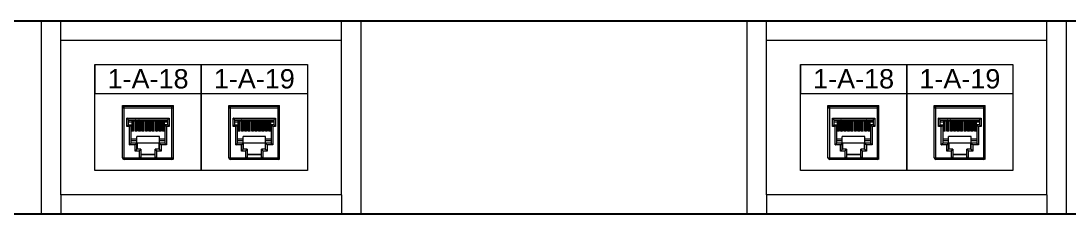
# Model space of a CAD drawing. Header units: metres. Extents: x -42301 to 31628, y -23013 to 30697.
# Drawn here: x 12948 to 19955, y 11547 to 12838 of the extents above; entities that cross this region are included whole.
import ezdxf

# ---------------------------------------------------------------- set-up
doc = ezdxf.new("R2010")
doc.units = ezdxf.units.M
doc.header["$LTSCALE"] = 0.01
doc.header["$MEASUREMENT"] = 0
doc.layers.add('Canales', color=250, linetype='Continuous', lineweight=25)
doc.layers.add('Roseta', color=250, linetype='Continuous', lineweight=5)
doc.styles.get("Standard").update_dxf_attribs({"font": 'Arial.ttf'})
pattern_1 = [(45, (-1868.6165, -2679.274), (-4.0459774, 4.0459774), [])]
pattern_2 = [(45, (-1158.2664, -2679.274), (-4.0459774, 4.0459774), [])]
pattern_3 = [(45, (2848.1084, -2679.274), (-4.0459774, 4.0459774), [])]
pattern_4 = [(45, (3558.4585, -2679.274), (-4.0459774, 4.0459774), [])]

msp = doc.modelspace()

# ---------------------------------------------------------------- hatches: boundary and pattern name
at = {"layer": 'Roseta'}
h = msp.add_hatch(dxfattribs=at)
h.set_pattern_fill('ANSI31', color=256, scale=1.802166, style=0)
h.set_pattern_definition(pattern_1)
h.paths.add_polyline_path([(13723, 12176.3), (13715.4, 12176.3), (13713.3, 12176.1), (13713.3, 12101.8), (13723, 12101.8)])
h = msp.add_hatch(dxfattribs=at)
h.set_pattern_fill('ANSI31', color=256, scale=1.802166, style=0)
h.set_pattern_definition(pattern_1)
h.paths.add_polyline_path([(13745.9, 12176.3), (13737.8, 12176.3), (13736.2, 12176.2), (13736.2, 12101.8), (13745.9, 12101.8)])
h.paths.add_polyline_path([(13768.7, 12176.3), (13759, 12176.3), (13759, 12101.8), (13768.7, 12101.8)])
h.paths.add_polyline_path([(13791.7, 12176.3), (13782, 12176.3), (13782, 12101.8), (13791.7, 12101.8)])
h.paths.add_polyline_path([(13814.5, 12176.3), (13804.8, 12176.3), (13804.8, 12101.8), (13814.5, 12101.8)])
h.paths.add_polyline_path([(13827.7, 12101.8), (13837.4, 12101.8), (13837.4, 12176.3), (13827.7, 12176.3)])
h.paths.add_polyline_path([(13850.8, 12101.8), (13860.4, 12101.8), (13860.4, 12176.3), (13850.8, 12176.3)])
h = msp.add_hatch(dxfattribs=at)
h.set_pattern_fill('ANSI31', color=256, scale=1.802166, style=0)
h.set_pattern_definition(pattern_1)
h.paths.add_polyline_path([(13874.1, 12101.8), (13883.7, 12101.8), (13883.7, 12176.3), (13883.1, 12176.3), (13874.1, 12176.3)])
h = msp.add_hatch(dxfattribs=at)
h.set_pattern_fill('ANSI31', color=256, scale=1.802166, style=0)
h.set_pattern_definition(pattern_2)
h.paths.add_polyline_path([(14433.3, 12176.3), (14425.7, 12176.3), (14423.7, 12176.1), (14423.7, 12101.8), (14433.3, 12101.8)])
h = msp.add_hatch(dxfattribs=at)
h.set_pattern_fill('ANSI31', color=256, scale=1.802166, style=0)
h.set_pattern_definition(pattern_2)
h.paths.add_polyline_path([(14456.2, 12176.3), (14448.2, 12176.3), (14446.6, 12176.2), (14446.6, 12101.8), (14456.2, 12101.8)])
h.paths.add_polyline_path([(14479.1, 12176.3), (14469.4, 12176.3), (14469.4, 12101.8), (14479.1, 12101.8)])
h.paths.add_polyline_path([(14502, 12176.3), (14492.3, 12176.3), (14492.3, 12101.8), (14502, 12101.8)])
h.paths.add_polyline_path([(14524.8, 12176.3), (14515.1, 12176.3), (14515.1, 12101.8), (14524.8, 12101.8)])
h.paths.add_polyline_path([(14538.1, 12101.8), (14547.8, 12101.8), (14547.8, 12176.3), (14538.1, 12176.3)])
h.paths.add_polyline_path([(14561.1, 12101.8), (14570.8, 12101.8), (14570.8, 12176.3), (14561.1, 12176.3)])
h = msp.add_hatch(dxfattribs=at)
h.set_pattern_fill('ANSI31', color=256, scale=1.802166, style=0)
h.set_pattern_definition(pattern_2)
h.paths.add_polyline_path([(14584.4, 12101.8), (14594.1, 12101.8), (14594.1, 12176.3), (14593.5, 12176.3), (14584.4, 12176.3)])
h = msp.add_hatch(dxfattribs=at)
h.set_pattern_fill('ANSI31', color=256, scale=1.802166, style=0)
h.set_pattern_definition(pattern_3)
h.paths.add_polyline_path([(18439.7, 12176.3), (18432.1, 12176.3), (18430.1, 12176.1), (18430.1, 12101.8), (18439.7, 12101.8)])
h = msp.add_hatch(dxfattribs=at)
h.set_pattern_fill('ANSI31', color=256, scale=1.802166, style=0)
h.set_pattern_definition(pattern_3)
h.paths.add_polyline_path([(18462.6, 12176.3), (18454.5, 12176.3), (18453, 12176.2), (18453, 12101.8), (18462.6, 12101.8)])
h.paths.add_polyline_path([(18485.4, 12176.3), (18475.8, 12176.3), (18475.8, 12101.8), (18485.4, 12101.8)])
h.paths.add_polyline_path([(18508.4, 12176.3), (18498.7, 12176.3), (18498.7, 12101.8), (18508.4, 12101.8)])
h.paths.add_polyline_path([(18531.2, 12176.3), (18521.5, 12176.3), (18521.5, 12101.8), (18531.2, 12101.8)])
h.paths.add_polyline_path([(18544.4, 12101.8), (18554.2, 12101.8), (18554.2, 12176.3), (18544.4, 12176.3)])
h.paths.add_polyline_path([(18567.5, 12101.8), (18577.2, 12101.8), (18577.2, 12176.3), (18567.5, 12176.3)])
h = msp.add_hatch(dxfattribs=at)
h.set_pattern_fill('ANSI31', color=256, scale=1.802166, style=0)
h.set_pattern_definition(pattern_3)
h.paths.add_polyline_path([(18590.8, 12101.8), (18600.5, 12101.8), (18600.5, 12176.3), (18599.8, 12176.3), (18590.8, 12176.3)])
h = msp.add_hatch(dxfattribs=at)
h.set_pattern_fill('ANSI31', color=256, scale=1.802166, style=0)
h.set_pattern_definition(pattern_4)
h.paths.add_polyline_path([(19150, 12176.3), (19142.4, 12176.3), (19140.4, 12176.1), (19140.4, 12101.8), (19150, 12101.8)])
h = msp.add_hatch(dxfattribs=at)
h.set_pattern_fill('ANSI31', color=256, scale=1.802166, style=0)
h.set_pattern_definition(pattern_4)
h.paths.add_polyline_path([(19173, 12176.3), (19164.9, 12176.3), (19163.3, 12176.2), (19163.3, 12101.8), (19173, 12101.8)])
h.paths.add_polyline_path([(19195.8, 12176.3), (19186.1, 12176.3), (19186.1, 12101.8), (19195.8, 12101.8)])
h.paths.add_polyline_path([(19218.7, 12176.3), (19209.1, 12176.3), (19209.1, 12101.8), (19218.7, 12101.8)])
h.paths.add_polyline_path([(19241.5, 12176.3), (19231.8, 12176.3), (19231.8, 12101.8), (19241.5, 12101.8)])
h.paths.add_polyline_path([(19254.8, 12101.8), (19264.5, 12101.8), (19264.5, 12176.3), (19254.8, 12176.3)])
h.paths.add_polyline_path([(19277.8, 12101.8), (19287.5, 12101.8), (19287.5, 12176.3), (19277.8, 12176.3)])
h = msp.add_hatch(dxfattribs=at)
h.set_pattern_fill('ANSI31', color=256, scale=1.802166, style=0)
h.set_pattern_definition(pattern_4)
h.paths.add_polyline_path([(19301.1, 12101.8), (19310.8, 12101.8), (19310.8, 12176.3), (19310.2, 12176.3), (19301.1, 12176.3)])

# ---------------------------------------------------------------- linework, layer by layer
at = {"layer": 'Canales'}
for p, q in [((7078.3, 12838.5), (25159.9, 12838.5)), ((25159.9, 11546.9), (7078.3, 11546.9))]:
    msp.add_line(p, q, dxfattribs=at)
at = {"layer": 'Roseta'}
for p, q in [((13086.5, 12838.5), (15220.2, 12838.5)), ((13086.5, 11546.9), (13086.5, 12838.5)), ((13215.7, 11676.1), (13215.7, 12838.5)), ((15091, 11676.1), (15091, 12838.5)), ((15220.2, 12838.5), (15220.2, 11546.9)), ((17803.3, 12838.5), (19936.9, 12838.5)), ((17803.3, 11546.9), (17803.3, 12838.5)), ((17932.4, 11676.1), (17932.4, 12838.5)), ((19807.7, 11676.1), (19807.7, 12838.5)), ((19936.9, 12838.5), (19936.9, 11546.9)), ((13215.7, 12709.3), (15091, 12709.3)), ((17932.4, 12709.3), (19807.7, 12709.3)), ((13443, 12547.9), (14153.3, 12547.9)), ((13443, 11837.5), (13443, 12547.9)), ((13443, 12547.9), (13443, 12354.2)), ((14153.3, 12547.9), (14153.3, 11837.5)), ((14153.3, 12547.9), (14863.7, 12547.9)), ((14153.3, 11837.5), (14153.3, 12547.9)), ((14153.3, 11837.5), (14153.3, 12547.9)), ((14863.7, 12547.9), (14863.7, 11837.5)), ((18159.7, 12547.9), (18870.1, 12547.9)), ((18159.7, 11837.5), (18159.7, 12547.9)), ((18159.7, 12547.9), (18159.7, 12354.2)), ((18870.1, 12547.9), (18870.1, 11837.5)), ((18870.1, 12547.9), (19580.4, 12547.9)), ((18870.1, 11837.5), (18870.1, 12547.9)), ((18870.1, 11837.5), (18870.1, 12547.9)), ((19580.4, 12547.9), (19580.4, 11837.5)), ((13443, 12354.2), (14863.7, 12354.2)), ((18159.7, 12354.2), (19580.4, 12354.2)), ((13627, 12272.7), (13967.1, 12272.7)), ((14337.3, 12272.7), (14677.5, 12272.7)), ((18343.7, 12272.7), (18683.8, 12272.7)), ((19054, 12272.7), (19394.2, 12272.7)), ((13958.1, 11912.3), (13638.2, 11912.3)), ((14668.5, 11912.3), (14348.6, 11912.3)), ((18674.8, 11912.3), (18355, 11912.3)), ((19385.2, 11912.3), (19065.3, 11912.3)), ((14153.3, 11837.5), (13443, 11837.5)), ((14863.7, 11837.5), (14153.3, 11837.5)), ((18870.1, 11837.5), (18159.7, 11837.5)), ((19580.4, 11837.5), (18870.1, 11837.5)), ((15091, 11676.1), (13215.7, 11676.1)), ((13215.7, 11676.1), (13215.7, 11546.9)), ((15091, 11676.1), (15091, 11546.9)), ((19807.7, 11676.1), (17932.4, 11676.1)), ((17932.4, 11676.1), (17932.4, 11546.9)), ((19807.7, 11676.1), (19807.7, 11546.9)), ((15220.2, 11546.9), (13086.5, 11546.9)), ((19936.9, 11546.9), (17803.3, 11546.9))]:
    msp.add_line(p, q, dxfattribs=at)
at = {"layer": 'Roseta', "linetype": 'Continuous'}
for p, q in [((13627, 11923.5), (13627, 12272.7)), ((13638.2, 11912.3), (13638.2, 12272.7)), ((13638.2, 12268.2), (13958.1, 12268.2)), ((13958.1, 11912.3), (13958.1, 12272.7)), ((13967.1, 11912.3), (13967.1, 12272.7)), ((14337.3, 11923.5), (14337.3, 12272.7)), ((14348.6, 11912.3), (14348.6, 12272.7)), ((14348.6, 12268.2), (14668.5, 12268.2)), ((14668.5, 11912.3), (14668.5, 12272.7)), ((14677.5, 11912.3), (14677.5, 12272.7)), ((18343.7, 11923.5), (18343.7, 12272.7)), ((18355, 11912.3), (18355, 12272.7)), ((18355, 12268.2), (18674.8, 12268.2)), ((18674.8, 11912.3), (18674.8, 12272.7)), ((18683.8, 11912.3), (18683.8, 12272.7)), ((19054, 11923.5), (19054, 12272.7)), ((19065.3, 11912.3), (19065.3, 12272.7)), ((19065.3, 12268.2), (19385.2, 12268.2)), ((19385.2, 11912.3), (19385.2, 12272.7)), ((19394.2, 11912.3), (19394.2, 12272.7)), ((13627, 12256.9), (13967.1, 12256.9)), ((14337.3, 12256.9), (14677.5, 12256.9)), ((18343.7, 12256.9), (18683.8, 12256.9)), ((19054, 12256.9), (19394.2, 12256.9)), ((13656.2, 12189.1), (13940.1, 12189.1)), ((13656.2, 12133), (13656.2, 12189.1)), ((13674.3, 12133), (13656.2, 12133)), ((13667.5, 12177.8), (13928.8, 12177.8)), ((13667.5, 12144.3), (13667.5, 12177.8)), ((13667.5, 12177.8), (13667.5, 12177.8)), ((13667.5, 12176.3), (13928.8, 12176.3)), ((13667.5, 12171.1), (13668.6, 12171.1)), ((13667.5, 12144.3), (13690, 12144.3)), ((13668.6, 12161.2), (13668.6, 12176.3)), ((13691.2, 12172.4), (13668.6, 12172.4)), ((13691.2, 12161.2), (13668.6, 12161.2)), ((13674.3, 12009.1), (13674.3, 12133)), ((13685.5, 12020.4), (13685.5, 12144.3)), ((13690, 12161.2), (13690, 12101.8)), ((13691.2, 12101.8), (13691.2, 12176.3)), ((13692.3, 12176.3), (13692.3, 12101.8)), ((13701, 12101.8), (13701, 12171.2)), ((13701, 12171.2), (13711.6, 12171.2)), ((13711.6, 12171.1), (13701, 12171.1)), ((13711.6, 12101.8), (13711.6, 12171.2)), ((13712.5, 12176.3), (13712.5, 12101.8)), ((13713.3, 12176.3), (13713.3, 12101.8)), ((13715.4, 12176.3), (13713.3, 12176.1)), ((13723, 12176.3), (13723, 12101.8)), ((13723.9, 12101.8), (13723.9, 12171.2)), ((13723.9, 12171.2), (13734.5, 12171.2)), ((13734.5, 12171.1), (13723.9, 12171.1)), ((13734.5, 12101.8), (13734.5, 12171.2)), ((13735.6, 12176.3), (13735.6, 12101.8)), ((13736.2, 12176.3), (13736.2, 12101.8)), ((13737.8, 12176.3), (13736.2, 12176.2)), ((13745.9, 12176.3), (13745.9, 12101.8)), ((13746.9, 12101.8), (13746.9, 12171.2)), ((13746.9, 12171.2), (13757.5, 12171.2)), ((13757.5, 12171.1), (13746.9, 12171.1)), ((13757.5, 12101.8), (13757.5, 12171.2)), ((13758.7, 12176.3), (13758.7, 12101.8)), ((13759, 12176.3), (13759, 12101.8)), ((13768.7, 12176.3), (13768.7, 12101.8)), ((13769.9, 12101.8), (13769.9, 12171.2)), ((13769.9, 12171.2), (13780.5, 12171.2)), ((13780.5, 12171.1), (13769.9, 12171.1)), ((13780.5, 12101.8), (13780.5, 12171.2)), ((13781.7, 12176.3), (13781.7, 12101.8)), ((13782, 12176.3), (13782, 12101.8)), ((13791.7, 12176.3), (13791.7, 12101.8)), ((13792.9, 12101.8), (13792.9, 12171.2)), ((13792.9, 12171.2), (13803.5, 12171.2)), ((13803.5, 12171.1), (13792.9, 12171.1)), ((13803.5, 12101.8), (13803.5, 12171.2)), ((13804.8, 12176.3), (13804.8, 12101.8)), ((13814.5, 12176.3), (13814.5, 12101.8)), ((13814.5, 12176.3), (13814.5, 12101.8)), ((13815.9, 12101.8), (13815.9, 12171.2)), ((13815.9, 12171.2), (13826.4, 12171.2)), ((13826.4, 12171.1), (13815.9, 12171.1)), ((13826.4, 12101.8), (13826.4, 12171.2)), ((13827.7, 12176.3), (13827.7, 12101.8)), ((13837.4, 12176.3), (13837.4, 12101.8)), ((13837.5, 12176.3), (13837.5, 12101.8)), ((13838.8, 12101.8), (13838.8, 12171.2)), ((13838.8, 12171.2), (13849.4, 12171.2)), ((13849.4, 12171.1), (13838.8, 12171.1)), ((13849.4, 12101.8), (13849.4, 12171.2)), ((13850.8, 12176.3), (13850.8, 12101.8)), ((13860.4, 12176.3), (13860.4, 12101.8)), ((13860.9, 12176.3), (13860.9, 12101.8)), ((13861.8, 12101.8), (13861.8, 12171.2)), ((13861.8, 12171.2), (13872.4, 12171.2)), ((13872.4, 12171.1), (13861.8, 12171.1)), ((13872.4, 12101.8), (13872.4, 12171.2)), ((13874.1, 12176.3), (13874.1, 12101.8)), ((13883.7, 12176.3), (13883.1, 12176.3)), ((13883.7, 12176.4), (13883.7, 12176.3)), ((13883.7, 12176.3), (13883.7, 12101.8)), ((13884.2, 12176.3), (13884.2, 12101.8)), ((13884.8, 12101.8), (13884.8, 12171.2)), ((13884.8, 12171.2), (13895.4, 12171.2)), ((13895.4, 12171.1), (13884.8, 12171.1)), ((13895.4, 12101.8), (13895.4, 12171.2)), ((13904, 12101.8), (13904, 12176.3)), ((13905.2, 12101.8), (13905.2, 12176.3)), ((13905.2, 12172.4), (13927.7, 12172.4)), ((13927.7, 12161.2), (13905.2, 12161.2)), ((13906.3, 12161.2), (13906.3, 12101.8)), ((13928.8, 12144.3), (13906.3, 12144.3)), ((13910.8, 12144.3), (13910.8, 12020.4)), ((13940.1, 12133), (13922.1, 12133)), ((13922.1, 12133), (13922.1, 12009.1)), ((13927.7, 12161.2), (13927.7, 12176.3)), ((13928.8, 12171.1), (13927.7, 12171.1)), ((13928.8, 12177.8), (13928.8, 12144.3)), ((13928.8, 12177.8), (13928.8, 12177.8)), ((13940.1, 12189.1), (13940.1, 12133)), ((14366.6, 12189.1), (14650.4, 12189.1)), ((14366.6, 12133), (14366.6, 12189.1)), ((14384.6, 12133), (14366.6, 12133)), ((14377.9, 12177.8), (14639.2, 12177.8)), ((14377.9, 12144.3), (14377.9, 12177.8)), ((14377.9, 12177.8), (14377.9, 12177.8)), ((14377.9, 12176.3), (14639.2, 12176.3)), ((14377.9, 12171.1), (14379, 12171.1)), ((14377.9, 12144.3), (14400.4, 12144.3)), ((14379, 12161.2), (14379, 12176.3)), ((14401.5, 12172.4), (14379, 12172.4)), ((14401.5, 12161.2), (14379, 12161.2)), ((14384.6, 12009.1), (14384.6, 12133)), ((14395.9, 12020.4), (14395.9, 12144.3)), ((14400.4, 12161.2), (14400.4, 12101.8)), ((14401.5, 12101.8), (14401.5, 12176.3)), ((14402.6, 12176.3), (14402.6, 12101.8)), ((14411.3, 12101.8), (14411.3, 12171.2)), ((14411.3, 12171.2), (14421.9, 12171.2)), ((14421.9, 12171.1), (14411.3, 12171.1)), ((14421.9, 12101.8), (14421.9, 12171.2)), ((14422.9, 12176.3), (14422.9, 12101.8)), ((14423.7, 12176.3), (14423.7, 12101.8)), ((14425.7, 12176.3), (14423.7, 12176.1)), ((14433.3, 12176.3), (14433.3, 12101.8)), ((14434.3, 12101.8), (14434.3, 12171.2)), ((14434.3, 12171.2), (14444.9, 12171.2)), ((14444.9, 12171.1), (14434.3, 12171.1)), ((14444.9, 12101.8), (14444.9, 12171.2)), ((14445.9, 12176.3), (14445.9, 12101.8)), ((14446.6, 12176.3), (14446.6, 12101.8)), ((14448.2, 12176.3), (14446.6, 12176.2)), ((14456.2, 12176.3), (14456.2, 12101.8)), ((14457.3, 12101.8), (14457.3, 12171.2)), ((14457.3, 12171.2), (14467.9, 12171.2)), ((14467.9, 12171.1), (14457.3, 12171.1)), ((14467.9, 12101.8), (14467.9, 12171.2)), ((14469, 12176.3), (14469, 12101.8)), ((14469.4, 12176.3), (14469.4, 12101.8)), ((14479.1, 12176.3), (14479.1, 12101.8)), ((14480.2, 12101.8), (14480.2, 12171.2)), ((14480.2, 12171.2), (14490.8, 12171.2)), ((14490.8, 12171.1), (14480.2, 12171.1)), ((14490.8, 12101.8), (14490.8, 12171.2)), ((14492.1, 12176.3), (14492.1, 12101.8)), ((14492.3, 12176.3), (14492.3, 12101.8)), ((14502, 12176.3), (14502, 12101.8)), ((14503.2, 12101.8), (14503.2, 12171.2)), ((14503.2, 12171.2), (14513.8, 12171.2)), ((14513.8, 12171.1), (14503.2, 12171.1)), ((14513.8, 12101.8), (14513.8, 12171.2)), ((14515.1, 12176.3), (14515.1, 12101.8)), ((14524.8, 12176.3), (14524.8, 12101.8)), ((14524.9, 12176.3), (14524.9, 12101.8)), ((14526.2, 12101.8), (14526.2, 12171.2)), ((14526.2, 12171.2), (14536.8, 12171.2)), ((14536.8, 12171.1), (14526.2, 12171.1)), ((14536.8, 12101.8), (14536.8, 12171.2)), ((14538.1, 12176.3), (14538.1, 12101.8)), ((14547.8, 12176.3), (14547.8, 12101.8)), ((14547.9, 12176.3), (14547.9, 12101.8)), ((14549.2, 12101.8), (14549.2, 12171.2)), ((14549.2, 12171.2), (14559.8, 12171.2)), ((14559.8, 12171.1), (14549.2, 12171.1)), ((14559.8, 12101.8), (14559.8, 12171.2)), ((14561.1, 12176.3), (14561.1, 12101.8)), ((14570.8, 12176.3), (14570.8, 12101.8)), ((14571.3, 12176.3), (14571.3, 12101.8)), ((14572.2, 12101.8), (14572.2, 12171.2)), ((14572.2, 12171.2), (14582.7, 12171.2)), ((14582.7, 12171.1), (14572.2, 12171.1)), ((14582.7, 12101.8), (14582.7, 12171.2)), ((14584.4, 12176.3), (14584.4, 12101.8)), ((14594.1, 12176.3), (14593.5, 12176.3)), ((14594.1, 12176.4), (14594.1, 12176.3)), ((14594.1, 12176.3), (14594.1, 12101.8)), ((14594.6, 12176.3), (14594.6, 12101.8)), ((14595.1, 12101.8), (14595.1, 12171.2)), ((14595.1, 12171.2), (14605.7, 12171.2)), ((14605.7, 12171.1), (14595.1, 12171.1)), ((14605.7, 12101.8), (14605.7, 12171.2)), ((14614.4, 12101.8), (14614.4, 12176.3)), ((14615.5, 12101.8), (14615.5, 12176.3)), ((14615.5, 12172.4), (14638, 12172.4)), ((14638, 12161.2), (14615.5, 12161.2)), ((14616.6, 12161.2), (14616.6, 12101.8)), ((14639.2, 12144.3), (14616.6, 12144.3)), ((14621.2, 12144.3), (14621.2, 12020.4)), ((14650.4, 12133), (14632.4, 12133)), ((14632.4, 12133), (14632.4, 12009.1)), ((14638, 12161.2), (14638, 12176.3)), ((14639.2, 12171.1), (14638, 12171.1)), ((14639.2, 12177.8), (14639.2, 12144.3)), ((14639.2, 12177.8), (14639.2, 12177.8)), ((14650.4, 12189.1), (14650.4, 12133)), ((18373, 12189.1), (18656.8, 12189.1)), ((18373, 12133), (18373, 12189.1)), ((18391, 12133), (18373, 12133)), ((18384.2, 12177.8), (18645.6, 12177.8)), ((18384.2, 12144.3), (18384.2, 12177.8)), ((18384.2, 12177.8), (18384.2, 12177.8)), ((18384.2, 12176.3), (18645.6, 12176.3)), ((18384.2, 12171.1), (18385.4, 12171.1)), ((18384.2, 12144.3), (18406.8, 12144.3)), ((18385.4, 12161.2), (18385.4, 12176.3)), ((18407.9, 12172.4), (18385.4, 12172.4)), ((18407.9, 12161.2), (18385.4, 12161.2)), ((18391, 12009.1), (18391, 12133)), ((18402.3, 12020.4), (18402.3, 12144.3)), ((18406.8, 12161.2), (18406.8, 12101.8)), ((18407.9, 12101.8), (18407.9, 12176.3)), ((18409, 12176.3), (18409, 12101.8)), ((18417.7, 12101.8), (18417.7, 12171.2)), ((18417.7, 12171.2), (18428.3, 12171.2)), ((18428.3, 12171.1), (18417.7, 12171.1)), ((18428.3, 12101.8), (18428.3, 12171.2)), ((18429.2, 12176.3), (18429.2, 12101.8)), ((18430.1, 12176.3), (18430.1, 12101.8)), ((18432.1, 12176.3), (18430.1, 12176.1)), ((18439.7, 12176.3), (18439.7, 12101.8)), ((18440.7, 12101.8), (18440.7, 12171.2)), ((18440.7, 12171.2), (18451.3, 12171.2)), ((18451.3, 12171.1), (18440.7, 12171.1)), ((18451.3, 12101.8), (18451.3, 12171.2)), ((18452.3, 12176.3), (18452.3, 12101.8)), ((18453, 12176.3), (18453, 12101.8)), ((18454.5, 12176.3), (18453, 12176.2)), ((18462.6, 12176.3), (18462.6, 12101.8)), ((18463.6, 12101.8), (18463.6, 12171.2)), ((18463.6, 12171.2), (18474.2, 12171.2)), ((18474.2, 12171.1), (18463.6, 12171.1)), ((18474.2, 12101.8), (18474.2, 12171.2)), ((18475.4, 12176.3), (18475.4, 12101.8)), ((18475.8, 12176.3), (18475.8, 12101.8)), ((18485.4, 12176.3), (18485.4, 12101.8)), ((18486.6, 12101.8), (18486.6, 12171.2)), ((18486.6, 12171.2), (18497.2, 12171.2)), ((18497.2, 12171.1), (18486.6, 12171.1)), ((18497.2, 12101.8), (18497.2, 12171.2)), ((18498.4, 12176.3), (18498.4, 12101.8)), ((18498.7, 12176.3), (18498.7, 12101.8)), ((18508.4, 12176.3), (18508.4, 12101.8)), ((18509.6, 12101.8), (18509.6, 12171.2)), ((18509.6, 12171.2), (18520.2, 12171.2)), ((18520.2, 12171.1), (18509.6, 12171.1)), ((18520.2, 12101.8), (18520.2, 12171.2)), ((18521.5, 12176.3), (18521.5, 12101.8)), ((18531.2, 12176.3), (18531.2, 12101.8)), ((18531.3, 12176.3), (18531.3, 12101.8)), ((18532.6, 12101.8), (18532.6, 12171.2)), ((18532.6, 12171.2), (18543.2, 12171.2)), ((18543.2, 12171.1), (18532.6, 12171.1)), ((18543.2, 12101.8), (18543.2, 12171.2)), ((18544.4, 12176.3), (18544.4, 12101.8)), ((18554.2, 12176.3), (18554.2, 12101.8)), ((18554.3, 12176.3), (18554.3, 12101.8)), ((18555.6, 12101.8), (18555.6, 12171.2)), ((18555.6, 12171.2), (18566.1, 12171.2)), ((18566.1, 12171.1), (18555.6, 12171.1)), ((18566.1, 12101.8), (18566.1, 12171.2)), ((18567.5, 12176.3), (18567.5, 12101.8)), ((18577.2, 12176.3), (18577.2, 12101.8)), ((18577.6, 12176.3), (18577.6, 12101.8)), ((18578.5, 12101.8), (18578.5, 12171.2)), ((18578.5, 12171.2), (18589.1, 12171.2)), ((18589.1, 12171.1), (18578.5, 12171.1)), ((18589.1, 12101.8), (18589.1, 12171.2)), ((18590.8, 12176.3), (18590.8, 12101.8)), ((18600.5, 12176.3), (18599.8, 12176.3)), ((18600.5, 12176.4), (18600.5, 12176.3)), ((18600.5, 12176.3), (18600.5, 12101.8)), ((18601, 12176.3), (18601, 12101.8)), ((18601.5, 12101.8), (18601.5, 12171.2)), ((18601.5, 12171.2), (18612.1, 12171.2)), ((18612.1, 12171.1), (18601.5, 12171.1)), ((18612.1, 12101.8), (18612.1, 12171.2)), ((18620.8, 12101.8), (18620.8, 12176.3)), ((18621.9, 12101.8), (18621.9, 12176.3)), ((18621.9, 12172.4), (18644.4, 12172.4)), ((18644.4, 12161.2), (18621.9, 12161.2)), ((18623, 12161.2), (18623, 12101.8)), ((18645.6, 12144.3), (18623, 12144.3)), ((18627.5, 12144.3), (18627.5, 12020.4)), ((18656.8, 12133), (18638.8, 12133)), ((18638.8, 12133), (18638.8, 12009.1)), ((18644.4, 12161.2), (18644.4, 12176.3)), ((18645.6, 12171.1), (18644.4, 12171.1)), ((18645.6, 12177.8), (18645.6, 12144.3)), ((18645.6, 12177.8), (18645.6, 12177.8)), ((18656.8, 12189.1), (18656.8, 12133)), ((19083.3, 12189.1), (19367.2, 12189.1)), ((19083.3, 12133), (19083.3, 12189.1)), ((19101.3, 12133), (19083.3, 12133)), ((19094.6, 12177.8), (19355.9, 12177.8)), ((19094.6, 12144.3), (19094.6, 12177.8)), ((19094.6, 12177.8), (19094.6, 12177.8)), ((19094.6, 12176.3), (19355.9, 12176.3)), ((19094.6, 12171.1), (19095.7, 12171.1)), ((19094.6, 12144.3), (19117.1, 12144.3)), ((19095.7, 12161.2), (19095.7, 12176.3)), ((19118.2, 12172.4), (19095.7, 12172.4)), ((19118.2, 12161.2), (19095.7, 12161.2)), ((19101.3, 12009.1), (19101.3, 12133)), ((19112.6, 12020.4), (19112.6, 12144.3)), ((19117.1, 12161.2), (19117.1, 12101.8)), ((19118.2, 12101.8), (19118.2, 12176.3)), ((19119.4, 12176.3), (19119.4, 12101.8)), ((19128, 12101.8), (19128, 12171.2)), ((19128, 12171.2), (19138.6, 12171.2)), ((19138.6, 12171.1), (19128, 12171.1)), ((19138.6, 12101.8), (19138.6, 12171.2)), ((19139.6, 12176.3), (19139.6, 12101.8)), ((19140.4, 12176.3), (19140.4, 12101.8)), ((19142.4, 12176.3), (19140.4, 12176.1)), ((19150, 12176.3), (19150, 12101.8)), ((19151, 12101.8), (19151, 12171.2)), ((19151, 12171.2), (19161.6, 12171.2)), ((19161.6, 12171.1), (19151, 12171.1)), ((19161.6, 12101.8), (19161.6, 12171.2)), ((19162.6, 12176.3), (19162.6, 12101.8)), ((19163.3, 12176.3), (19163.3, 12101.8)), ((19164.9, 12176.3), (19163.3, 12176.2)), ((19173, 12176.3), (19173, 12101.8)), ((19174, 12101.8), (19174, 12171.2)), ((19174, 12171.2), (19184.6, 12171.2)), ((19184.6, 12171.1), (19174, 12171.1)), ((19184.6, 12101.8), (19184.6, 12171.2)), ((19185.8, 12176.3), (19185.8, 12101.8)), ((19186.1, 12176.3), (19186.1, 12101.8)), ((19195.8, 12176.3), (19195.8, 12101.8)), ((19197, 12101.8), (19197, 12171.2)), ((19197, 12171.2), (19207.6, 12171.2)), ((19207.6, 12171.1), (19197, 12171.1)), ((19207.6, 12101.8), (19207.6, 12171.2)), ((19208.8, 12176.3), (19208.8, 12101.8)), ((19209.1, 12176.3), (19209.1, 12101.8)), ((19218.7, 12176.3), (19218.7, 12101.8)), ((19219.9, 12101.8), (19219.9, 12171.2)), ((19219.9, 12171.2), (19230.5, 12171.2)), ((19230.5, 12171.1), (19219.9, 12171.1)), ((19230.5, 12101.8), (19230.5, 12171.2)), ((19231.8, 12176.3), (19231.8, 12101.8)), ((19241.5, 12176.3), (19241.5, 12101.8)), ((19241.6, 12176.3), (19241.6, 12101.8)), ((19242.9, 12101.8), (19242.9, 12171.2)), ((19242.9, 12171.2), (19253.5, 12171.2)), ((19253.5, 12171.1), (19242.9, 12171.1)), ((19253.5, 12101.8), (19253.5, 12171.2)), ((19254.8, 12176.3), (19254.8, 12101.8)), ((19264.5, 12176.3), (19264.5, 12101.8)), ((19264.6, 12176.3), (19264.6, 12101.8)), ((19265.9, 12101.8), (19265.9, 12171.2)), ((19265.9, 12171.2), (19276.5, 12171.2)), ((19276.5, 12171.1), (19265.9, 12171.1)), ((19276.5, 12101.8), (19276.5, 12171.2)), ((19277.8, 12176.3), (19277.8, 12101.8)), ((19287.5, 12176.3), (19287.5, 12101.8)), ((19288, 12176.3), (19288, 12101.8)), ((19288.9, 12101.8), (19288.9, 12171.2)), ((19288.9, 12171.2), (19299.5, 12171.2)), ((19299.5, 12171.1), (19288.9, 12171.1)), ((19299.5, 12101.8), (19299.5, 12171.2)), ((19301.1, 12176.3), (19301.1, 12101.8)), ((19310.8, 12176.3), (19310.2, 12176.3)), ((19310.8, 12176.4), (19310.8, 12176.3)), ((19310.8, 12176.3), (19310.8, 12101.8)), ((19311.3, 12176.3), (19311.3, 12101.8)), ((19311.9, 12101.8), (19311.9, 12171.2)), ((19311.9, 12171.2), (19322.4, 12171.2)), ((19322.4, 12171.1), (19311.9, 12171.1)), ((19322.4, 12101.8), (19322.4, 12171.2)), ((19331.1, 12101.8), (19331.1, 12176.3)), ((19332.2, 12101.8), (19332.2, 12176.3)), ((19332.2, 12172.4), (19354.8, 12172.4)), ((19354.8, 12161.2), (19332.2, 12161.2)), ((19333.4, 12161.2), (19333.4, 12101.8)), ((19355.9, 12144.3), (19333.4, 12144.3)), ((19337.9, 12144.3), (19337.9, 12020.4)), ((19367.2, 12133), (19349.1, 12133)), ((19349.1, 12133), (19349.1, 12009.1)), ((19354.8, 12161.2), (19354.8, 12176.3)), ((19355.9, 12171.1), (19354.8, 12171.1)), ((19355.9, 12177.8), (19355.9, 12144.3)), ((19355.9, 12177.8), (19355.9, 12177.8)), ((19367.2, 12189.1), (19367.2, 12133)), ((13701, 12101.8), (13690, 12101.8)), ((13723.9, 12101.8), (13711.6, 12101.8)), ((13722.7, 11979.8), (13722.7, 12065.5)), ((13873.6, 12065.5), (13722.7, 12065.5)), ((13746.9, 12101.8), (13734.5, 12101.8)), ((13769.9, 12101.8), (13757.5, 12101.8)), ((13792.9, 12101.8), (13780.5, 12101.8)), ((13815.9, 12101.8), (13803.5, 12101.8)), ((13838.8, 12101.8), (13826.4, 12101.8)), ((13861.8, 12101.8), (13849.4, 12101.8)), ((13884.8, 12101.8), (13872.4, 12101.8)), ((13873.6, 11979.8), (13873.6, 12065.5)), ((13906.3, 12101.8), (13895.4, 12101.8)), ((14411.3, 12101.8), (14400.4, 12101.8)), ((14434.3, 12101.8), (14421.9, 12101.8)), ((14433.1, 11979.8), (14433.1, 12065.5)), ((14584, 12065.5), (14433.1, 12065.5)), ((14457.3, 12101.8), (14444.9, 12101.8)), ((14480.2, 12101.8), (14467.9, 12101.8)), ((14503.2, 12101.8), (14490.8, 12101.8)), ((14526.2, 12101.8), (14513.8, 12101.8)), ((14549.2, 12101.8), (14536.8, 12101.8)), ((14572.2, 12101.8), (14559.8, 12101.8)), ((14595.1, 12101.8), (14582.7, 12101.8)), ((14584, 11979.8), (14584, 12065.5)), ((14616.6, 12101.8), (14605.7, 12101.8)), ((18417.7, 12101.8), (18406.8, 12101.8)), ((18440.7, 12101.8), (18428.3, 12101.8)), ((18439.4, 11979.8), (18439.4, 12065.5)), ((18590.4, 12065.5), (18439.4, 12065.5)), ((18463.6, 12101.8), (18451.3, 12101.8)), ((18486.6, 12101.8), (18474.2, 12101.8)), ((18509.6, 12101.8), (18497.2, 12101.8)), ((18532.6, 12101.8), (18520.2, 12101.8)), ((18555.6, 12101.8), (18543.2, 12101.8)), ((18578.5, 12101.8), (18566.1, 12101.8)), ((18601.5, 12101.8), (18589.1, 12101.8)), ((18590.4, 11979.8), (18590.4, 12065.5)), ((18623, 12101.8), (18612.1, 12101.8)), ((19128, 12101.8), (19117.1, 12101.8)), ((19151, 12101.8), (19138.6, 12101.8)), ((19149.8, 11979.8), (19149.8, 12065.5)), ((19300.7, 12065.5), (19149.8, 12065.5)), ((19174, 12101.8), (19161.6, 12101.8)), ((19197, 12101.8), (19184.6, 12101.8)), ((19219.9, 12101.8), (19207.6, 12101.8)), ((19242.9, 12101.8), (19230.5, 12101.8)), ((19265.9, 12101.8), (19253.5, 12101.8)), ((19288.9, 12101.8), (19276.5, 12101.8)), ((19311.9, 12101.8), (19299.5, 12101.8)), ((19300.7, 11979.8), (19300.7, 12065.5)), ((19333.4, 12101.8), (19322.4, 12101.8)), ((13711.4, 12009.1), (13674.3, 12009.1)), ((13722.7, 12047.4), (13685.5, 12047.4)), ((13722.7, 12036.2), (13685.5, 12036.2)), ((13910.8, 12020.4), (13685.5, 12020.4)), ((13711.4, 11968.6), (13711.4, 12009.1)), ((13723.1, 12020.4), (13723.1, 11979.8)), ((13724.3, 12020.4), (13724.3, 11979.8)), ((13872.1, 11979.8), (13872.1, 12020.4)), ((13873.2, 11979.8), (13873.2, 12020.4)), ((13910.8, 12047.4), (13873.6, 12047.4)), ((13910.8, 12036.2), (13873.6, 12036.2)), ((13884.9, 12009.1), (13884.9, 11968.6)), ((13922.1, 12009.1), (13884.9, 12009.1)), ((14421.8, 12009.1), (14384.6, 12009.1)), ((14433.1, 12047.4), (14395.9, 12047.4)), ((14433.1, 12036.2), (14395.9, 12036.2)), ((14621.2, 12020.4), (14395.9, 12020.4)), ((14421.8, 11968.6), (14421.8, 12009.1)), ((14433.5, 12020.4), (14433.5, 11979.8)), ((14434.6, 12020.4), (14434.6, 11979.8)), ((14582.4, 11979.8), (14582.4, 12020.4)), ((14583.5, 11979.8), (14583.5, 12020.4)), ((14621.2, 12047.4), (14584, 12047.4)), ((14621.2, 12036.2), (14584, 12036.2)), ((14595.2, 12009.1), (14595.2, 11968.6)), ((14632.4, 12009.1), (14595.2, 12009.1)), ((18428.2, 12009.1), (18391, 12009.1)), ((18439.4, 12047.4), (18402.3, 12047.4)), ((18439.4, 12036.2), (18402.3, 12036.2)), ((18627.5, 12020.4), (18402.3, 12020.4)), ((18428.2, 11968.6), (18428.2, 12009.1)), ((18439.9, 12020.4), (18439.9, 11979.8)), ((18441, 12020.4), (18441, 11979.8)), ((18588.8, 11979.8), (18588.8, 12020.4)), ((18589.9, 11979.8), (18589.9, 12020.4)), ((18627.5, 12047.4), (18590.4, 12047.4)), ((18627.5, 12036.2), (18590.4, 12036.2)), ((18601.6, 12009.1), (18601.6, 11968.6)), ((18638.8, 12009.1), (18601.6, 12009.1)), ((19138.5, 12009.1), (19101.3, 12009.1)), ((19149.8, 12047.4), (19112.6, 12047.4)), ((19149.8, 12036.2), (19112.6, 12036.2)), ((19337.9, 12020.4), (19112.6, 12020.4)), ((19138.5, 11968.6), (19138.5, 12009.1)), ((19150.2, 12020.4), (19150.2, 11979.8)), ((19151.4, 12020.4), (19151.4, 11979.8)), ((19299.1, 11979.8), (19299.1, 12020.4)), ((19300.3, 11979.8), (19300.3, 12020.4)), ((19337.9, 12047.4), (19300.7, 12047.4)), ((19337.9, 12036.2), (19300.7, 12036.2)), ((19312, 12009.1), (19312, 11968.6)), ((19349.1, 12009.1), (19312, 12009.1)), ((13627, 11923.5), (13967.1, 11923.5)), ((13739.6, 11968.6), (13711.4, 11968.6)), ((13750.9, 11979.8), (13722.7, 11979.8)), ((13739.6, 11968.6), (13739.6, 11923.5)), ((13750.9, 11979.8), (13750.9, 11926.8)), ((13750.9, 11948.3), (13845.5, 11948.3)), ((13750.9, 11947.2), (13845.5, 11947.2)), ((13750.9, 11946.1), (13845.5, 11946.1)), ((13845.5, 11926.8), (13845.5, 11979.8)), ((13873.6, 11979.8), (13845.5, 11979.8)), ((13856.7, 11923.5), (13856.7, 11968.6)), ((13884.9, 11968.6), (13856.7, 11968.6)), ((14337.3, 11923.5), (14677.5, 11923.5)), ((14449.9, 11968.6), (14421.8, 11968.6)), ((14461.2, 11979.8), (14433.1, 11979.8)), ((14449.9, 11968.6), (14449.9, 11923.5)), ((14461.2, 11979.8), (14461.2, 11926.8)), ((14461.2, 11948.3), (14555.8, 11948.3)), ((14461.2, 11947.2), (14555.8, 11947.2)), ((14461.2, 11946.1), (14555.8, 11946.1)), ((14555.8, 11926.8), (14555.8, 11979.8)), ((14584, 11979.8), (14555.8, 11979.8)), ((14567.1, 11923.5), (14567.1, 11968.6)), ((14595.2, 11968.6), (14567.1, 11968.6)), ((18343.7, 11923.5), (18683.8, 11923.5)), ((18456.3, 11968.6), (18428.2, 11968.6)), ((18467.6, 11979.8), (18439.4, 11979.8)), ((18456.3, 11968.6), (18456.3, 11923.5)), ((18467.6, 11979.8), (18467.6, 11926.8)), ((18467.6, 11948.3), (18562.2, 11948.3)), ((18467.6, 11947.2), (18562.2, 11947.2)), ((18467.6, 11946.1), (18562.2, 11946.1)), ((18562.2, 11926.8), (18562.2, 11979.8)), ((18590.4, 11979.8), (18562.2, 11979.8)), ((18573.5, 11923.5), (18573.5, 11968.6)), ((18601.6, 11968.6), (18573.5, 11968.6)), ((19054, 11923.5), (19394.2, 11923.5)), ((19166.7, 11968.6), (19138.5, 11968.6)), ((19177.9, 11979.8), (19149.8, 11979.8)), ((19166.7, 11968.6), (19166.7, 11923.5)), ((19177.9, 11979.8), (19177.9, 11926.8)), ((19177.9, 11948.3), (19272.6, 11948.3)), ((19177.9, 11947.2), (19272.6, 11947.2)), ((19177.9, 11946.1), (19272.6, 11946.1)), ((19272.6, 11926.8), (19272.6, 11979.8)), ((19300.7, 11979.8), (19272.6, 11979.8)), ((19283.8, 11923.5), (19283.8, 11968.6)), ((19312, 11968.6), (19283.8, 11968.6))]:
    msp.add_line(p, q, dxfattribs=at)
for centre, start, end in [((13638.2, 12256.9), 90, 180), ((13958.1, 12256.9), 36.23422, 90), ((14348.6, 12256.9), 90, 180), ((14668.5, 12256.9), 36.23422, 90), ((18355, 12256.9), 90, 180), ((18674.8, 12256.9), 36.23422, 90), ((19065.3, 12256.9), 90, 180), ((19385.2, 12256.9), 36.23422, 90), ((13638.2, 11923.5), 180, 270), ((13958.1, 11923.5), 270, 323.26635), ((14348.6, 11923.5), 180, 270), ((14668.5, 11923.5), 270, 323.26635), ((18355, 11923.5), 180, 270), ((18674.8, 11923.5), 270, 323.26635), ((19065.3, 11923.5), 180, 270), ((19385.2, 11923.5), 270, 323.26635)]:
    msp.add_arc(centre, 11.3, start, end, dxfattribs=at)
for points, start_tangent, end_tangent in [([(13667.5, 12177.8), (13667.1, 12178.2), (13666.2, 12179.1), (13664.9, 12180.4), (13663.4, 12181.9), (13661.7, 12183.6), (13659.9, 12185.4), (13658.1, 12187.2), (13656.2, 12189.1)], (-0.707107, 0.707107), (-0.707107, 0.707107)), ([(13656.2, 12133), (13658.1, 12134.9), (13659.9, 12136.7), (13661.7, 12138.5), (13663.4, 12140.2), (13665, 12141.8), (13666.3, 12143), (13667.2, 12144), (13667.5, 12144.3)], (0.707107, 0.707107), (0.707107, 0.707107)), ([(13674.3, 12133), (13676.1, 12134.9), (13678, 12136.7), (13679.8, 12138.5), (13681.5, 12140.2), (13683, 12141.8), (13684.3, 12143), (13685.2, 12144), (13685.5, 12144.3)], (0.707107, 0.707107), (0.707107, 0.707107)), ([(13922.1, 12133), (13920.2, 12134.9), (13918.4, 12136.7), (13916.6, 12138.5), (13914.9, 12140.2), (13913.3, 12141.8), (13912.1, 12143), (13911.2, 12144), (13910.8, 12144.3)], (-0.707107, 0.707107), (-0.707107, 0.707107)), ([(13928.8, 12177.8), (13929.2, 12178.2), (13930.2, 12179.1), (13931.4, 12180.4), (13933, 12181.9), (13934.7, 12183.6), (13936.4, 12185.4), (13938.3, 12187.2), (13940.1, 12189.1)], (0.707107, 0.707107), (0.707107, 0.707107)), ([(13940.1, 12133), (13938.3, 12134.9), (13936.4, 12136.7), (13934.6, 12138.5), (13932.9, 12140.2), (13931.4, 12141.8), (13930.1, 12143), (13929.2, 12144), (13928.8, 12144.3)], (-0.707107, 0.707107), (-0.707107, 0.707107)), ([(14377.9, 12177.8), (14377.5, 12178.2), (14376.5, 12179.1), (14375.2, 12180.4), (14373.7, 12181.9), (14372, 12183.6), (14370.2, 12185.4), (14368.4, 12187.2), (14366.6, 12189.1)], (-0.707107, 0.707107), (-0.707107, 0.707107)), ([(14366.6, 12133), (14368.4, 12134.9), (14370.3, 12136.7), (14372.1, 12138.5), (14373.8, 12140.2), (14375.3, 12141.8), (14376.6, 12143), (14377.5, 12144), (14377.9, 12144.3)], (0.707107, 0.707107), (0.707107, 0.707107)), ([(14384.6, 12133), (14386.5, 12134.9), (14388.3, 12136.7), (14390.1, 12138.5), (14391.8, 12140.2), (14393.4, 12141.8), (14394.6, 12143), (14395.5, 12144), (14395.9, 12144.3)], (0.707107, 0.707107), (0.707107, 0.707107)), ([(14632.4, 12133), (14630.6, 12134.9), (14628.7, 12136.7), (14626.9, 12138.5), (14625.2, 12140.2), (14623.7, 12141.8), (14622.4, 12143), (14621.5, 12144), (14621.2, 12144.3)], (-0.707107, 0.707107), (-0.707107, 0.707107)), ([(14639.2, 12177.8), (14639.6, 12178.2), (14640.5, 12179.1), (14641.8, 12180.4), (14643.3, 12181.9), (14645, 12183.6), (14646.8, 12185.4), (14648.6, 12187.2), (14650.4, 12189.1)], (0.707107, 0.707107), (0.707107, 0.707107)), ([(14650.4, 12133), (14648.6, 12134.9), (14646.8, 12136.7), (14644.9, 12138.5), (14643.2, 12140.2), (14641.7, 12141.8), (14640.4, 12143), (14639.5, 12144), (14639.2, 12144.3)], (-0.707107, 0.707107), (-0.707107, 0.707107)), ([(18384.2, 12177.8), (18383.8, 12178.2), (18382.9, 12179.1), (18381.6, 12180.4), (18380.1, 12181.9), (18378.4, 12183.6), (18376.6, 12185.4), (18374.8, 12187.2), (18373, 12189.1)], (-0.707107, 0.707107), (-0.707107, 0.707107)), ([(18373, 12133), (18374.8, 12134.9), (18376.7, 12136.7), (18378.5, 12138.5), (18380.2, 12140.2), (18381.7, 12141.8), (18383, 12143), (18383.9, 12144), (18384.2, 12144.3)], (0.707107, 0.707107), (0.707107, 0.707107)), ([(18391, 12133), (18392.8, 12134.9), (18394.7, 12136.7), (18396.5, 12138.5), (18398.2, 12140.2), (18399.7, 12141.8), (18401, 12143), (18401.9, 12144), (18402.3, 12144.3)], (0.707107, 0.707107), (0.707107, 0.707107)), ([(18638.8, 12133), (18637, 12134.9), (18635.1, 12136.7), (18633.3, 12138.5), (18631.6, 12140.2), (18630.1, 12141.8), (18628.8, 12143), (18627.9, 12144), (18627.5, 12144.3)], (-0.707107, 0.707107), (-0.707107, 0.707107)), ([(18645.6, 12177.8), (18646, 12178.2), (18646.9, 12179.1), (18648.2, 12180.4), (18649.7, 12181.9), (18651.4, 12183.6), (18653.2, 12185.4), (18655, 12187.2), (18656.8, 12189.1)], (0.707107, 0.707107), (0.707107, 0.707107)), ([(18656.8, 12133), (18655, 12134.9), (18653.1, 12136.7), (18651.3, 12138.5), (18649.6, 12140.2), (18648.1, 12141.8), (18646.8, 12143), (18645.9, 12144), (18645.6, 12144.3)], (-0.707107, 0.707107), (-0.707107, 0.707107)), ([(19094.6, 12177.8), (19094.2, 12178.2), (19093.3, 12179.1), (19092, 12180.4), (19090.4, 12181.9), (19088.8, 12183.6), (19087, 12185.4), (19085.1, 12187.2), (19083.3, 12189.1)], (-0.707107, 0.707107), (-0.707107, 0.707107)), ([(19083.3, 12133), (19085.2, 12134.9), (19087, 12136.7), (19088.8, 12138.5), (19090.5, 12140.2), (19092.1, 12141.8), (19093.3, 12143), (19094.2, 12144), (19094.6, 12144.3)], (0.707107, 0.707107), (0.707107, 0.707107)), ([(19101.3, 12133), (19103.2, 12134.9), (19105, 12136.7), (19106.8, 12138.5), (19108.5, 12140.2), (19110.1, 12141.8), (19111.4, 12143), (19112.3, 12144), (19112.6, 12144.3)], (0.707107, 0.707107), (0.707107, 0.707107)), ([(19349.1, 12133), (19347.3, 12134.9), (19345.5, 12136.7), (19343.6, 12138.5), (19341.9, 12140.2), (19340.4, 12141.8), (19339.1, 12143), (19338.2, 12144), (19337.9, 12144.3)], (-0.707107, 0.707107), (-0.707107, 0.707107)), ([(19355.9, 12177.8), (19356.3, 12178.2), (19357.2, 12179.1), (19358.5, 12180.4), (19360, 12181.9), (19361.7, 12183.6), (19363.5, 12185.4), (19365.4, 12187.2), (19367.2, 12189.1)], (0.707107, 0.707107), (0.707107, 0.707107)), ([(19367.2, 12133), (19365.3, 12134.9), (19363.5, 12136.7), (19361.7, 12138.5), (19360, 12140.2), (19358.4, 12141.8), (19357.1, 12143), (19356.2, 12144), (19355.9, 12144.3)], (-0.707107, 0.707107), (-0.707107, 0.707107)), ([(13674.3, 12009.1), (13676.1, 12011), (13678, 12012.8), (13679.8, 12014.6), (13681.5, 12016.3), (13683, 12017.9), (13684.3, 12019.1), (13685.2, 12020.1), (13685.5, 12020.4)], (0.707107, 0.707107), (0.707107, 0.707107)), ([(13711.4, 12009.1), (13713.3, 12011), (13715.1, 12012.8), (13716.9, 12014.6), (13718.6, 12016.3), (13720.2, 12017.9), (13721.5, 12019.1), (13722.4, 12020.1), (13722.7, 12020.4)], (0.707107, 0.707107), (0.707107, 0.707107)), ([(13884.9, 12009.1), (13883.1, 12011), (13881.2, 12012.8), (13879.4, 12014.6), (13877.7, 12016.3), (13876.2, 12017.9), (13874.9, 12019.1), (13874, 12020.1), (13873.6, 12020.4)], (-0.707107, 0.707107), (-0.707107, 0.707107)), ([(13922.1, 12009.1), (13920.2, 12011), (13918.4, 12012.8), (13916.6, 12014.6), (13914.9, 12016.3), (13913.3, 12017.9), (13912.1, 12019.1), (13911.2, 12020.1), (13910.8, 12020.4)], (-0.707107, 0.707107), (-0.707107, 0.707107)), ([(14384.6, 12009.1), (14386.5, 12011), (14388.3, 12012.8), (14390.1, 12014.6), (14391.8, 12016.3), (14393.4, 12017.9), (14394.6, 12019.1), (14395.5, 12020.1), (14395.9, 12020.4)], (0.707107, 0.707107), (0.707107, 0.707107)), ([(14421.8, 12009.1), (14423.6, 12011), (14425.5, 12012.8), (14427.3, 12014.6), (14429, 12016.3), (14430.5, 12017.9), (14431.8, 12019.1), (14432.7, 12020.1), (14433.1, 12020.4)], (0.707107, 0.707107), (0.707107, 0.707107)), ([(14595.2, 12009.1), (14593.4, 12011), (14591.6, 12012.8), (14589.8, 12014.6), (14588, 12016.3), (14586.5, 12017.9), (14585.2, 12019.1), (14584.3, 12020.1), (14584, 12020.4)], (-0.707107, 0.707107), (-0.707107, 0.707107)), ([(14632.4, 12009.1), (14630.6, 12011), (14628.7, 12012.8), (14626.9, 12014.6), (14625.2, 12016.3), (14623.7, 12017.9), (14622.4, 12019.1), (14621.5, 12020.1), (14621.2, 12020.4)], (-0.707107, 0.707107), (-0.707107, 0.707107)), ([(18391, 12009.1), (18392.8, 12011), (18394.7, 12012.8), (18396.5, 12014.6), (18398.2, 12016.3), (18399.7, 12017.9), (18401, 12019.1), (18401.9, 12020.1), (18402.3, 12020.4)], (0.707107, 0.707107), (0.707107, 0.707107)), ([(18428.2, 12009.1), (18430, 12011), (18431.8, 12012.8), (18433.7, 12014.6), (18435.4, 12016.3), (18436.9, 12017.9), (18438.2, 12019.1), (18439.1, 12020.1), (18439.4, 12020.4)], (0.707107, 0.707107), (0.707107, 0.707107)), ([(18601.6, 12009.1), (18599.8, 12011), (18597.9, 12012.8), (18596.1, 12014.6), (18594.4, 12016.3), (18592.9, 12017.9), (18591.6, 12019.1), (18590.7, 12020.1), (18590.4, 12020.4)], (-0.707107, 0.707107), (-0.707107, 0.707107)), ([(18638.8, 12009.1), (18637, 12011), (18635.1, 12012.8), (18633.3, 12014.6), (18631.6, 12016.3), (18630.1, 12017.9), (18628.8, 12019.1), (18627.9, 12020.1), (18627.5, 12020.4)], (-0.707107, 0.707107), (-0.707107, 0.707107)), ([(19101.3, 12009.1), (19103.2, 12011), (19105, 12012.8), (19106.8, 12014.6), (19108.5, 12016.3), (19110.1, 12017.9), (19111.4, 12019.1), (19112.3, 12020.1), (19112.6, 12020.4)], (0.707107, 0.707107), (0.707107, 0.707107)), ([(19138.5, 12009.1), (19140.3, 12011), (19142.2, 12012.8), (19144, 12014.6), (19145.7, 12016.3), (19147.3, 12017.9), (19148.5, 12019.1), (19149.4, 12020.1), (19149.8, 12020.4)], (0.707107, 0.707107), (0.707107, 0.707107)), ([(19312, 12009.1), (19310.1, 12011), (19308.3, 12012.8), (19306.5, 12014.6), (19304.8, 12016.3), (19303.2, 12017.9), (19302, 12019.1), (19301.1, 12020.1), (19300.7, 12020.4)], (-0.707107, 0.707107), (-0.707107, 0.707107)), ([(19349.1, 12009.1), (19347.3, 12011), (19345.5, 12012.8), (19343.6, 12014.6), (19341.9, 12016.3), (19340.4, 12017.9), (19339.1, 12019.1), (19338.2, 12020.1), (19337.9, 12020.4)], (-0.707107, 0.707107), (-0.707107, 0.707107)), ([(13711.4, 11968.6), (13713.3, 11970.4), (13715.1, 11972.3), (13716.9, 11974.1), (13718.6, 11975.8), (13720.2, 11977.3), (13721.5, 11978.6), (13722.4, 11979.5), (13722.7, 11979.8)], (0.707107, 0.707107), (0.707107, 0.707107)), ([(13739.6, 11968.6), (13741.4, 11970.4), (13743.3, 11972.3), (13745.1, 11974.1), (13746.8, 11975.8), (13748.3, 11977.3), (13749.6, 11978.6), (13750.5, 11979.5), (13750.9, 11979.8)], (0.707107, 0.707107), (0.707107, 0.707107)), ([(13750.9, 11926.8), (13750.5, 11926), (13749.3, 11925.2), (13747.5, 11924.5), (13745.2, 11924), (13742.4, 11923.6), (13739.6, 11923.5)], (0, -1), (-1, 0)), ([(13856.7, 11968.6), (13854.9, 11970.4), (13853.1, 11972.3), (13851.2, 11974.1), (13849.5, 11975.8), (13848, 11977.3), (13846.7, 11978.6), (13845.8, 11979.5), (13845.5, 11979.8)], (-0.707107, 0.707107), (-0.707107, 0.707107)), ([(13856.7, 11923.5), (13853.9, 11923.6), (13851.2, 11924), (13848.8, 11924.5), (13847, 11925.2), (13845.9, 11926), (13845.5, 11926.8)], (-1, 0), (0, 1)), ([(13884.9, 11968.6), (13883.1, 11970.4), (13881.2, 11972.3), (13879.4, 11974.1), (13877.7, 11975.8), (13876.2, 11977.3), (13874.9, 11978.6), (13874, 11979.5), (13873.6, 11979.8)], (-0.707107, 0.707107), (-0.707107, 0.707107)), ([(14421.8, 11968.6), (14423.6, 11970.4), (14425.5, 11972.3), (14427.3, 11974.1), (14429, 11975.8), (14430.5, 11977.3), (14431.8, 11978.6), (14432.7, 11979.5), (14433.1, 11979.8)], (0.707107, 0.707107), (0.707107, 0.707107)), ([(14449.9, 11968.6), (14451.8, 11970.4), (14453.6, 11972.3), (14455.4, 11974.1), (14457.1, 11975.8), (14458.7, 11977.3), (14460, 11978.6), (14460.9, 11979.5), (14461.2, 11979.8)], (0.707107, 0.707107), (0.707107, 0.707107)), ([(14461.2, 11926.8), (14460.8, 11926), (14459.7, 11925.2), (14457.9, 11924.5), (14455.5, 11924), (14452.8, 11923.6), (14449.9, 11923.5)], (0, -1), (-1, 0)), ([(14567.1, 11968.6), (14565.3, 11970.4), (14563.4, 11972.3), (14561.6, 11974.1), (14559.9, 11975.8), (14558.4, 11977.3), (14557.1, 11978.6), (14556.2, 11979.5), (14555.8, 11979.8)], (-0.707107, 0.707107), (-0.707107, 0.707107)), ([(14567.1, 11923.5), (14564.3, 11923.6), (14561.5, 11924), (14559.2, 11924.5), (14557.4, 11925.2), (14556.2, 11926), (14555.8, 11926.8)], (-1, 0), (0, 1)), ([(14595.2, 11968.6), (14593.4, 11970.4), (14591.6, 11972.3), (14589.8, 11974.1), (14588, 11975.8), (14586.5, 11977.3), (14585.2, 11978.6), (14584.3, 11979.5), (14584, 11979.8)], (-0.707107, 0.707107), (-0.707107, 0.707107)), ([(18428.2, 11968.6), (18430, 11970.4), (18431.8, 11972.3), (18433.7, 11974.1), (18435.4, 11975.8), (18436.9, 11977.3), (18438.2, 11978.6), (18439.1, 11979.5), (18439.4, 11979.8)], (0.707107, 0.707107), (0.707107, 0.707107)), ([(18456.3, 11968.6), (18458.2, 11970.4), (18460, 11972.3), (18461.8, 11974.1), (18463.5, 11975.8), (18465.1, 11977.3), (18466.3, 11978.6), (18467.2, 11979.5), (18467.6, 11979.8)], (0.707107, 0.707107), (0.707107, 0.707107)), ([(18467.6, 11926.8), (18467.2, 11926), (18466, 11925.2), (18464.2, 11924.5), (18461.9, 11924), (18459.2, 11923.6), (18456.3, 11923.5)], (0, -1), (-1, 0)), ([(18573.5, 11968.6), (18571.6, 11970.4), (18569.8, 11972.3), (18568, 11974.1), (18566.3, 11975.8), (18564.7, 11977.3), (18563.4, 11978.6), (18562.5, 11979.5), (18562.2, 11979.8)], (-0.707107, 0.707107), (-0.707107, 0.707107)), ([(18573.5, 11923.5), (18570.6, 11923.6), (18567.9, 11924), (18565.6, 11924.5), (18563.7, 11925.2), (18562.6, 11926), (18562.2, 11926.8)], (-1, 0), (0, 1)), ([(18601.6, 11968.6), (18599.8, 11970.4), (18597.9, 11972.3), (18596.1, 11974.1), (18594.4, 11975.8), (18592.9, 11977.3), (18591.6, 11978.6), (18590.7, 11979.5), (18590.4, 11979.8)], (-0.707107, 0.707107), (-0.707107, 0.707107)), ([(19138.5, 11968.6), (19140.3, 11970.4), (19142.2, 11972.3), (19144, 11974.1), (19145.7, 11975.8), (19147.3, 11977.3), (19148.5, 11978.6), (19149.4, 11979.5), (19149.8, 11979.8)], (0.707107, 0.707107), (0.707107, 0.707107)), ([(19166.7, 11968.6), (19168.5, 11970.4), (19170.4, 11972.3), (19172.2, 11974.1), (19173.9, 11975.8), (19175.4, 11977.3), (19176.7, 11978.6), (19177.6, 11979.5), (19177.9, 11979.8)], (0.707107, 0.707107), (0.707107, 0.707107)), ([(19177.9, 11926.8), (19177.5, 11926), (19176.4, 11925.2), (19174.6, 11924.5), (19172.2, 11924), (19169.5, 11923.6), (19166.7, 11923.5)], (0, -1), (-1, 0)), ([(19283.8, 11968.6), (19282, 11970.4), (19280.1, 11972.3), (19278.3, 11974.1), (19276.6, 11975.8), (19275.1, 11977.3), (19273.8, 11978.6), (19272.9, 11979.5), (19272.6, 11979.8)], (-0.707107, 0.707107), (-0.707107, 0.707107)), ([(19283.8, 11923.5), (19281, 11923.6), (19278.2, 11924), (19275.9, 11924.5), (19274.1, 11925.2), (19272.9, 11926), (19272.6, 11926.8)], (-1, 0), (0, 1)), ([(19312, 11968.6), (19310.1, 11970.4), (19308.3, 11972.3), (19306.5, 11974.1), (19304.8, 11975.8), (19303.2, 11977.3), (19302, 11978.6), (19301.1, 11979.5), (19300.7, 11979.8)], (-0.707107, 0.707107), (-0.707107, 0.707107))]:
    msp.add_spline(points, degree=3, dxfattribs=dict(at, start_tangent=start_tangent, end_tangent=end_tangent))

# ---------------------------------------------------------------- texts
at = {"layer": 'Roseta', "char_height": 129.15, "attachment_point": 5}
for s, insert in [('1-A-18', (13798.2, 12450.8)), ('1-A-19', (14508.5, 12450.8)), ('1-A-18', (18514.9, 12450.8)), ('1-A-19', (19225.2, 12450.8))]:
    msp.add_mtext_dynamic_manual_height_columns(s, width=710.35, gutter_width=1614.4, heights=[193.7], dxfattribs=dict(at, insert=insert))

doc.saveas('drawing.dxf')
